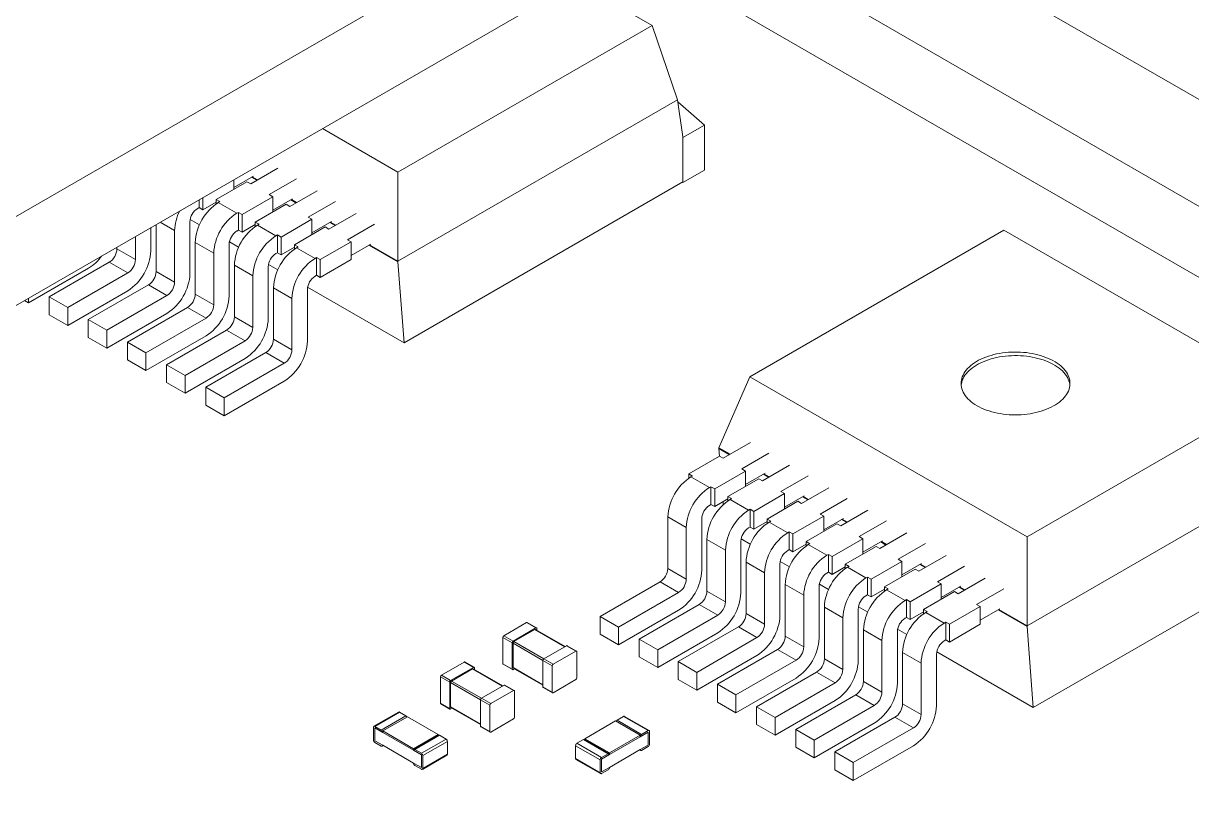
# Model space of a CAD drawing. Header units: millimetres. Extents: x 15 to 405, y 6 to 293.
# Drawn here: x 119.39 to 128.33, y 72.59 to 78.5 of the extents above; entities that cross this region are included whole.
import ezdxf

# ---------------------------------------------------------------- set-up
doc = ezdxf.new("R2010")
doc.units = ezdxf.units.MM

msp = doc.modelspace()

# ---------------------------------------------------------------- linework, layer by layer
at = {"color": 7, "linetype": 'Continuous', "lineweight": 18}
for p, q in [((104.0096, 68.1729), (132.5296, 84.6372)), ((104.2453, 67.6286), (132.2939, 83.8207)), ((134.1795, 74.5664), (125.2214, 79.7378)), ((133.4724, 74.1581), (124.5143, 79.3296)), ((133.4724, 73.6138), (124.0428, 79.0574)), ((124.1985, 78.4806), (123.6211, 78.8139)), ((122.254, 77.358), (124.1985, 78.4806)), ((124.1985, 78.4806), (124.3917, 77.9116)), ((122.254, 76.6776), (124.3917, 77.9116)), ((124.4342, 77.6286), (124.3917, 77.9116)), ((124.394, 77.8961), (124.5992, 77.7184)), ((121.6765, 77.6914), (122.254, 77.358)), ((124.5992, 77.7184), (124.4342, 77.6232)), ((124.5992, 77.3728), (124.5992, 77.7184)), ((124.4342, 77.283), (124.4342, 77.6286)), ((124.4342, 77.2775), (124.4342, 77.6232)), ((121.148, 77.3263), (120.9977, 77.2395)), ((121.1273, 77.2681), (121.3353, 77.3882)), ((121.1344, 77.3185), (121.1745, 77.2953)), ((121.1391, 77.3212), (121.1792, 77.2981)), ((122.254, 77.358), (122.254, 76.6776)), ((124.5992, 77.3728), (124.4342, 77.2775)), ((120.8633, 77.1484), (121.0991, 77.2845)), ((120.9977, 77.2995), (120.9977, 77.226)), ((121.1273, 77.2681), (121.0991, 77.2845)), ((121.2688, 77.1865), (121.4768, 77.3066)), ((122.3011, 76.0516), (124.4342, 77.283)), ((124.4342, 77.2775), (124.4295, 77.2803)), ((120.7337, 77.0871), (120.7337, 77.1471)), ((120.762, 77.0708), (120.762, 77.1634)), ((120.8633, 77.1484), (120.8916, 77.1321)), ((120.8633, 77.1149), (120.8633, 77.1484)), ((121.0613, 77.0341), (121.297, 77.1702)), ((121.297, 77.1702), (121.2688, 77.1865)), ((121.297, 77.1702), (121.297, 77.0532)), ((121.4473, 77.1535), (121.297, 77.0667)), ((121.4267, 77.0953), (121.6347, 77.2154)), ((121.4337, 77.1457), (121.4738, 77.1225)), ((121.4385, 77.1484), (121.4785, 77.1253)), ((121.5681, 77.0137), (121.7761, 77.1338)), ((120.7337, 77.0871), (120.7219, 77.0803)), ((120.762, 77.0708), (120.7337, 77.0871)), ((120.8633, 77.1293), (120.762, 77.0708)), ((120.8798, 77.1253), (120.8916, 77.1321)), ((120.8798, 77.1253), (121.0213, 77.0436)), ((121.0213, 77.0436), (121.0331, 77.0504)), ((121.0331, 76.9143), (121.0331, 77.0504)), ((121.0331, 77.0504), (121.0613, 77.0341)), ((121.1627, 76.9756), (121.3984, 77.1117)), ((121.4267, 77.0953), (121.3984, 77.1117)), ((120.4037, 76.5972), (120.4037, 76.9566)), ((120.4343, 76.9743), (120.5452, 76.9102)), ((120.663, 76.9783), (120.663, 76.5836)), ((120.6648, 76.9962), (120.7354, 76.9554)), ((121.0613, 76.898), (121.0613, 77.0341)), ((121.1627, 76.9565), (121.0613, 76.898)), ((121.1627, 76.9756), (121.191, 76.9593)), ((121.1627, 76.942), (121.1627, 76.9756)), ((121.1792, 76.9525), (121.191, 76.9593)), ((121.3607, 76.8613), (121.5964, 76.9974)), ((121.5964, 76.9974), (121.5681, 77.0137)), ((121.5964, 76.9974), (121.5964, 76.8803)), ((121.7466, 76.9807), (121.5964, 76.8939)), ((121.726, 76.9225), (121.934, 77.0426)), ((121.7331, 76.9728), (121.7731, 76.9497)), ((121.7378, 76.9756), (121.7779, 76.9524)), ((121.8674, 76.8409), (122.0754, 76.961)), ((120.2458, 76.6884), (120.2458, 76.8654)), ((120.3637, 76.9335), (120.3637, 76.7564)), ((120.5452, 76.5156), (120.5452, 76.9102)), ((121.0331, 76.9143), (121.0213, 76.9075)), ((121.0613, 76.898), (121.0331, 76.9143)), ((121.1792, 76.9525), (121.3206, 76.8708)), ((121.3206, 76.8708), (121.3324, 76.8776)), ((121.3324, 76.7415), (121.3324, 76.8776)), ((121.3324, 76.8776), (121.3607, 76.8613)), ((121.462, 76.8028), (121.6977, 76.9389)), ((121.726, 76.9225), (121.6977, 76.9389)), ((126.8903, 76.9144), (124.9457, 75.7919)), ((129.0116, 75.6898), (126.8903, 76.9144)), ((120.1044, 76.77), (120.1044, 76.7838)), ((120.7031, 76.8191), (120.8445, 76.7374)), ((120.7031, 76.4244), (120.7031, 76.8191)), ((120.9623, 76.8055), (120.9623, 76.4108)), ((120.9642, 76.8234), (121.0347, 76.7826)), ((121.3607, 76.7252), (121.3607, 76.8613)), ((121.462, 76.7837), (121.3607, 76.7252)), ((121.462, 76.8028), (121.4903, 76.7865)), ((121.462, 76.7692), (121.462, 76.8028)), ((121.4785, 76.7797), (121.4903, 76.7865)), ((121.4785, 76.7797), (121.62, 76.698)), ((121.66, 76.6885), (121.8957, 76.8246)), ((121.8957, 76.8246), (121.8674, 76.8409)), ((121.8957, 76.8246), (121.8957, 76.6885)), ((122.046, 76.8079), (121.8957, 76.7211)), ((122.0324, 76.8), (122.254, 76.6721)), ((122.0371, 76.8028), (122.254, 76.6776)), ((120.1044, 76.77), (120.2458, 76.6884)), ((120.8445, 76.3428), (120.8445, 76.7374)), ((121.3324, 76.7415), (121.3206, 76.7347)), ((121.3607, 76.7252), (121.3324, 76.7415)), ((121.62, 76.698), (121.6317, 76.7048)), ((121.6317, 76.5687), (121.6317, 76.7048)), ((121.6317, 76.7048), (121.66, 76.6885)), ((121.8957, 76.6885), (121.66, 76.5524)), ((121.66, 76.5524), (121.66, 76.6885)), ((119.8875, 76.623), (119.4279, 76.3577)), ((119.5858, 76.4026), (120.0455, 76.668)), ((120.0455, 76.668), (120.1869, 76.5863)), ((120.4037, 76.5972), (120.5452, 76.5156)), ((121.0024, 76.6463), (121.1438, 76.5646)), ((121.0024, 76.2516), (121.0024, 76.6463)), ((121.2617, 76.6327), (121.2617, 76.238)), ((121.2635, 76.6506), (121.3341, 76.6098)), ((122.254, 76.6721), (122.254, 76.6776)), ((122.254, 76.6721), (122.3011, 76.0516)), ((119.7273, 76.321), (120.1869, 76.5863)), ((121.1438, 76.17), (121.1438, 76.5646)), ((121.6317, 76.5687), (121.62, 76.5619)), ((121.66, 76.5524), (121.6317, 76.5687)), ((120.1869, 76.4502), (119.7273, 76.1849)), ((119.8852, 76.2298), (120.3448, 76.4952)), ((120.3448, 76.4952), (120.4862, 76.4135)), ((120.7031, 76.4244), (120.8445, 76.3428)), ((121.3018, 76.4735), (121.4432, 76.3918)), ((121.3018, 76.0788), (121.3018, 76.4735)), ((121.561, 76.4599), (121.561, 76.0652)), ((121.5629, 76.4778), (122.3011, 76.0516)), ((119.3971, 76.3755), (119.4279, 76.3577)), ((119.4279, 76.3577), (119.4279, 76.3933)), ((119.5858, 76.4026), (119.7273, 76.321)), ((119.5858, 76.2665), (119.5858, 76.4026)), ((120.0266, 76.1482), (120.4862, 76.4135)), ((121.4432, 75.9972), (121.4432, 76.3918)), ((119.5858, 76.2665), (119.7273, 76.1849)), ((119.7273, 76.1849), (119.7273, 76.321)), ((120.4862, 76.2774), (120.0266, 76.0121)), ((120.1845, 76.057), (120.6441, 76.3224)), ((120.3259, 75.9754), (120.7856, 76.2407)), ((120.6441, 76.3224), (120.7856, 76.2407)), ((121.0024, 76.2516), (121.1438, 76.17)), ((119.8852, 76.2298), (120.0266, 76.1482)), ((119.8852, 76.0937), (119.8852, 76.2298)), ((120.4839, 75.8842), (120.9435, 76.1496)), ((120.9435, 76.1496), (121.0849, 76.0679)), ((119.8852, 76.0937), (120.0266, 76.0121)), ((120.0266, 76.0121), (120.0266, 76.1482)), ((120.7856, 76.1046), (120.3259, 75.8393)), ((120.6253, 75.8026), (121.0849, 76.0679)), ((121.3018, 76.0788), (121.4432, 75.9972)), ((120.1845, 76.057), (120.3259, 75.9754)), ((120.1845, 75.9209), (120.1845, 76.057)), ((120.3259, 75.8393), (120.3259, 75.9754)), ((120.7832, 75.7114), (121.2428, 75.9767)), ((121.2428, 75.9767), (121.3843, 75.8951)), ((120.1845, 75.9209), (120.3259, 75.8393)), ((120.4839, 75.8842), (120.6253, 75.8026)), ((120.4839, 75.7481), (120.4839, 75.8842)), ((121.0849, 75.9318), (120.6253, 75.6665)), ((120.9246, 75.6298), (121.3843, 75.8951)), ((120.6253, 75.6665), (120.6253, 75.8026)), ((124.9457, 75.7919), (124.71, 75.2475)), ((124.9457, 75.7919), (127.067, 74.5673)), ((120.4839, 75.7481), (120.6253, 75.6665)), ((120.7832, 75.7114), (120.9246, 75.6298)), ((120.7832, 75.5753), (120.7832, 75.7114)), ((121.3843, 75.759), (120.9246, 75.4937)), ((120.9246, 75.4937), (120.9246, 75.6298)), ((127.067, 74.5673), (129.0116, 75.6898)), ((120.7832, 75.5753), (120.9246, 75.4937)), ((124.743, 75.1686), (124.951, 75.2887)), ((124.479, 75.0489), (124.7147, 75.1849)), ((124.71, 75.2475), (124.7948, 75.1985)), ((124.71, 75.2421), (124.71, 75.2475)), ((124.71, 75.2421), (124.7901, 75.1958)), ((124.71, 75.2421), (124.7144, 75.1847)), ((124.743, 75.1686), (124.7147, 75.1849)), ((124.8844, 75.087), (125.0924, 75.207)), ((124.9127, 75.0706), (124.8844, 75.087)), ((125.0423, 74.9958), (125.2504, 75.1159)), ((127.067, 73.8868), (129.2047, 75.1209)), ((124.479, 75.0489), (124.5073, 75.0325)), ((124.479, 75.0153), (124.479, 75.0489)), ((124.4955, 75.0257), (124.5073, 75.0325)), ((124.4955, 75.0257), (124.6369, 74.9441)), ((124.677, 74.9346), (124.9127, 75.0706)), ((124.7784, 74.8761), (125.0141, 75.0121)), ((124.9127, 75.0706), (124.9127, 74.9536)), ((125.063, 75.0539), (124.9127, 74.9672)), ((125.0423, 74.9958), (125.0141, 75.0121)), ((125.0494, 75.0461), (125.0895, 75.023)), ((125.0541, 75.0488), (125.0942, 75.0257)), ((125.1838, 74.9142), (125.3918, 75.0342)), ((124.6369, 74.9441), (124.6487, 74.9509)), ((124.6487, 74.8148), (124.6487, 74.9509)), ((124.6487, 74.9509), (124.677, 74.9346)), ((124.677, 74.7985), (124.677, 74.9346)), ((125.2121, 74.8978), (125.1838, 74.9142)), ((125.3417, 74.823), (125.5497, 74.9431)), ((124.6487, 74.8148), (124.6369, 74.808)), ((124.677, 74.7985), (124.6487, 74.8148)), ((124.7784, 74.857), (124.677, 74.7985)), ((124.7409, 74.8354), (124.7426, 74.8136)), ((124.7784, 74.8761), (124.8066, 74.8597)), ((124.7784, 74.8425), (124.7784, 74.8761)), ((124.7949, 74.8529), (124.8066, 74.8597)), ((124.7949, 74.8529), (124.9363, 74.7713)), ((124.9764, 74.7618), (125.2121, 74.8978)), ((125.0777, 74.7033), (125.3134, 74.8393)), ((125.2121, 74.8978), (125.2121, 74.7808)), ((125.3623, 74.8811), (125.2121, 74.7944)), ((125.3417, 74.823), (125.3134, 74.8393)), ((125.3488, 74.8733), (125.3888, 74.8502)), ((125.3535, 74.876), (125.3935, 74.8529)), ((125.4831, 74.7414), (125.6911, 74.8614)), ((124.3187, 74.7196), (124.4602, 74.6379)), ((124.3187, 74.3249), (124.3187, 74.7196)), ((124.9363, 74.7713), (124.9481, 74.7781)), ((124.9481, 74.642), (124.9481, 74.7781)), ((124.9481, 74.7781), (124.9764, 74.7618)), ((124.9764, 74.6257), (124.9764, 74.7618)), ((125.2757, 74.589), (125.5114, 74.725)), ((125.5114, 74.725), (125.4831, 74.7414)), ((125.5114, 74.725), (125.5114, 74.608)), ((125.641, 74.6502), (125.849, 74.7703)), ((124.4602, 74.2432), (124.4602, 74.6379)), ((124.578, 74.7059), (124.578, 74.3113)), ((124.9481, 74.642), (124.9363, 74.6352)), ((124.9764, 74.6257), (124.9481, 74.642)), ((125.0777, 74.6842), (124.9764, 74.6257)), ((125.0777, 74.7033), (125.106, 74.6869)), ((125.0777, 74.6697), (125.0777, 74.7033)), ((125.0942, 74.6801), (125.106, 74.6869)), ((125.0942, 74.6801), (125.2356, 74.5985)), ((125.377, 74.5304), (125.6127, 74.6665)), ((125.6617, 74.7083), (125.5114, 74.6216)), ((125.641, 74.6502), (125.6127, 74.6665)), ((125.6481, 74.7005), (125.6882, 74.6774)), ((125.6528, 74.7032), (125.6929, 74.6801)), ((125.7825, 74.5685), (125.9905, 74.6886)), ((124.6181, 74.5467), (124.7595, 74.4651)), ((124.6181, 74.1521), (124.6181, 74.5467)), ((124.8792, 74.551), (124.9498, 74.5103)), ((125.2356, 74.5985), (125.2474, 74.6053)), ((125.2474, 74.4692), (125.2474, 74.6053)), ((125.2474, 74.6053), (125.2757, 74.589)), ((125.2757, 74.4529), (125.2757, 74.589)), ((125.575, 74.4162), (125.8107, 74.5522)), ((125.8107, 74.5522), (125.7825, 74.5685)), ((125.8107, 74.5522), (125.8107, 74.4352)), ((125.9404, 74.4774), (126.1484, 74.5975)), ((127.067, 74.5673), (127.067, 73.8868)), ((124.7595, 74.0704), (124.7595, 74.4651)), ((124.8774, 74.5331), (124.8774, 74.1385)), ((125.2474, 74.4692), (125.2356, 74.4624)), ((125.2757, 74.4529), (125.2474, 74.4692)), ((125.377, 74.5114), (125.2757, 74.4529)), ((125.377, 74.5304), (125.4053, 74.5141)), ((125.377, 74.4969), (125.377, 74.5304)), ((125.3935, 74.5073), (125.4053, 74.5141)), ((125.3935, 74.5073), (125.535, 74.4257)), ((125.6764, 74.3576), (125.9121, 74.4937)), ((125.961, 74.5355), (125.8107, 74.4488)), ((125.9404, 74.4774), (125.9121, 74.4937)), ((125.9474, 74.5277), (125.9875, 74.5046)), ((125.9522, 74.5304), (125.9922, 74.5073)), ((126.0818, 74.3957), (126.2898, 74.5158)), ((127.1142, 73.2608), (129.2473, 74.4922)), ((124.9174, 74.3739), (125.0588, 74.2923)), ((124.9174, 73.9793), (124.9174, 74.3739)), ((125.1785, 74.3782), (125.2491, 74.3375)), ((125.535, 74.4257), (125.5468, 74.4325)), ((125.5468, 74.2964), (125.5468, 74.4325)), ((125.5468, 74.4325), (125.575, 74.4162)), ((125.575, 74.2801), (125.575, 74.4162)), ((125.8744, 74.2433), (126.1101, 74.3794)), ((126.1101, 74.3794), (126.0818, 74.3957)), ((126.1101, 74.3794), (126.1101, 74.2624)), ((126.2603, 74.3627), (126.1101, 74.276)), ((126.2397, 74.3046), (126.4477, 74.4247)), ((124.3187, 74.3249), (124.4602, 74.2432)), ((125.0588, 73.8976), (125.0588, 74.2923)), ((125.1767, 74.3603), (125.1767, 73.9657)), ((125.5468, 74.2964), (125.535, 74.2896)), ((125.575, 74.2801), (125.5468, 74.2964)), ((125.6764, 74.3386), (125.575, 74.2801)), ((125.6764, 74.3576), (125.7047, 74.3413)), ((125.6764, 74.3241), (125.6764, 74.3576)), ((125.6929, 74.3345), (125.7047, 74.3413)), ((125.6929, 74.3345), (125.8343, 74.2529)), ((125.9757, 74.1848), (126.2114, 74.3209)), ((126.2397, 74.3046), (126.2114, 74.3209)), ((126.2468, 74.3549), (126.2868, 74.3318)), ((126.2515, 74.3576), (126.2916, 74.3345)), ((126.3811, 74.2229), (126.5891, 74.343)), ((123.8002, 73.9575), (124.2598, 74.2228)), ((124.2598, 74.2228), (124.4012, 74.1412)), ((125.2168, 74.2011), (125.3582, 74.1195)), ((125.2168, 73.8065), (125.2168, 74.2011)), ((125.476, 74.1875), (125.476, 73.7929)), ((125.4779, 74.2054), (125.5484, 74.1647)), ((125.8343, 74.2529), (125.8461, 74.2597)), ((125.8461, 74.1236), (125.8461, 74.2597)), ((125.8461, 74.2597), (125.8744, 74.2433)), ((125.8744, 74.1073), (125.8744, 74.2433)), ((125.9757, 74.1848), (126.004, 74.1685)), ((125.9757, 74.1513), (125.9757, 74.1848)), ((126.1737, 74.0705), (126.4094, 74.2066)), ((126.4094, 74.2066), (126.3811, 74.2229)), ((126.4094, 74.2066), (126.4094, 74.0896)), ((126.5597, 74.1899), (126.4094, 74.1032)), ((126.5391, 74.1318), (126.7471, 74.2518)), ((126.5508, 74.1848), (126.5909, 74.1617)), ((123.9416, 73.8759), (124.4012, 74.1412)), ((124.6181, 74.1521), (124.7595, 74.0704)), ((125.3582, 73.7248), (125.3582, 74.1195)), ((125.8461, 74.1236), (125.8343, 74.1168)), ((125.8744, 74.1073), (125.8461, 74.1236)), ((125.9757, 74.1658), (125.8744, 74.1073)), ((125.9922, 74.1617), (126.004, 74.1685)), ((125.9922, 74.1617), (126.1337, 74.0801)), ((126.2751, 74.012), (126.5108, 74.1481)), ((126.5391, 74.1318), (126.5108, 74.1481)), ((126.5461, 74.1821), (126.5862, 74.159)), ((126.6805, 74.0501), (126.8885, 74.1702)), ((124.4012, 74.0051), (123.9416, 73.7398)), ((124.0995, 73.7847), (124.5592, 74.05)), ((124.5592, 74.05), (124.7006, 73.9684)), ((125.5161, 74.0283), (125.6575, 73.9467)), ((125.5161, 73.6337), (125.5161, 74.0283)), ((125.7754, 74.0147), (125.7754, 73.6201)), ((125.7772, 74.0326), (125.8478, 73.9919)), ((126.1337, 74.0801), (126.1454, 74.0869)), ((126.1454, 73.9508), (126.1454, 74.0869)), ((126.1454, 74.0869), (126.1737, 74.0705)), ((126.1737, 73.9344), (126.1737, 74.0705)), ((126.2751, 74.012), (126.3034, 73.9957)), ((126.2751, 73.9785), (126.2751, 74.012)), ((126.4731, 73.8977), (126.7088, 74.0338)), ((126.7088, 74.0338), (126.6805, 74.0501)), ((126.7088, 74.0338), (126.7088, 73.8977)), ((126.859, 74.0171), (126.7088, 73.9304)), ((126.8455, 74.0093), (127.067, 73.8814)), ((126.8502, 74.012), (127.067, 73.8868)), ((123.8002, 73.9575), (123.9416, 73.8759)), ((123.8002, 73.8214), (123.8002, 73.9575)), ((124.241, 73.703), (124.7006, 73.9684)), ((124.9174, 73.9793), (125.0588, 73.8976)), ((125.6575, 73.552), (125.6575, 73.9467)), ((126.1454, 73.9508), (126.1337, 73.944)), ((126.1737, 73.9344), (126.1454, 73.9508)), ((126.2751, 73.993), (126.1737, 73.9344)), ((126.2916, 73.9889), (126.3034, 73.9957)), ((126.2916, 73.9889), (126.433, 73.9073)), ((123.0636, 73.8099), (123.238, 73.9106)), ((123.1343, 73.7691), (123.3088, 73.8697)), ((123.1414, 73.765), (123.3017, 73.8575)), ((123.238, 73.9106), (123.3088, 73.8697)), ((123.3138, 73.8702), (123.243, 73.9111)), ((123.3017, 73.8575), (123.5303, 73.7255)), ((123.5332, 73.7272), (123.3067, 73.858)), ((123.3158, 73.8527), (123.3158, 73.8657)), ((123.9416, 73.7398), (123.9416, 73.8759)), ((124.7006, 73.8323), (124.241, 73.567)), ((124.3989, 73.6119), (124.8585, 73.8772)), ((124.8585, 73.8772), (124.9999, 73.7956)), ((125.8155, 73.8555), (125.9569, 73.7739)), ((125.8155, 73.4609), (125.8155, 73.8555)), ((126.0747, 73.8419), (126.0747, 73.4473)), ((126.0766, 73.8598), (126.1471, 73.8191)), ((126.433, 73.9073), (126.4448, 73.9141)), ((126.4448, 73.778), (126.4448, 73.9141)), ((126.4448, 73.9141), (126.4731, 73.8977)), ((126.4731, 73.7616), (126.4731, 73.8977)), ((126.7088, 73.8977), (126.4731, 73.7616)), ((127.067, 73.8814), (127.067, 73.8868)), ((127.067, 73.8814), (127.1142, 73.2608)), ((123.0566, 73.7976), (123.1273, 73.7568)), ((123.0566, 73.5962), (123.0566, 73.7976)), ((123.0636, 73.8099), (123.1343, 73.7691)), ((123.1273, 73.5554), (123.1273, 73.7568)), ((123.1343, 73.5676), (123.1343, 73.7527)), ((123.1343, 73.7527), (123.363, 73.6207)), ((123.1414, 73.765), (123.37, 73.633)), ((123.8002, 73.8214), (123.9416, 73.7398)), ((124.0995, 73.7847), (124.241, 73.703)), ((124.0995, 73.6486), (124.0995, 73.7847)), ((124.5403, 73.5302), (124.9999, 73.7956)), ((125.2168, 73.8065), (125.3582, 73.7248)), ((125.9569, 73.3792), (125.9569, 73.7739)), ((126.4448, 73.778), (126.433, 73.7712)), ((126.4731, 73.7616), (126.4448, 73.778)), ((123.37, 73.633), (123.5445, 73.7337)), ((123.4408, 73.5922), (123.6152, 73.6929)), ((123.5445, 73.7337), (123.6152, 73.6929)), ((123.6202, 73.6934), (123.5495, 73.7342)), ((123.6222, 73.4874), (123.6222, 73.6888)), ((124.0995, 73.6486), (124.241, 73.567)), ((124.241, 73.567), (124.241, 73.703)), ((124.9999, 73.6595), (124.5403, 73.3942)), ((124.6982, 73.4391), (125.1578, 73.7044)), ((125.1578, 73.7044), (125.2993, 73.6228)), ((126.1148, 73.6827), (126.2562, 73.6011)), ((126.1148, 73.2881), (126.1148, 73.6827)), ((126.3741, 73.6691), (126.3741, 73.2744)), ((126.3759, 73.687), (127.1142, 73.2608)), ((122.7608, 73.6092), (122.5863, 73.5085)), ((122.8315, 73.5684), (122.657, 73.4677)), ((122.8315, 73.5684), (122.7608, 73.6092)), ((122.8365, 73.5688), (122.7658, 73.6097)), ((122.8385, 73.5513), (122.8385, 73.5643)), ((123.0566, 73.5962), (123.1273, 73.5554)), ((123.0586, 73.5916), (123.1293, 73.5508)), ((123.1343, 73.5676), (123.363, 73.4357)), ((123.1343, 73.5513), (123.1456, 73.5578)), ((123.1364, 73.5631), (123.363, 73.4323)), ((123.363, 73.6207), (123.4337, 73.5799)), ((123.363, 73.4193), (123.363, 73.6207)), ((123.37, 73.633), (123.4408, 73.5922)), ((123.4337, 73.3785), (123.4337, 73.5799)), ((124.3989, 73.6119), (124.5403, 73.5302)), ((124.3989, 73.4758), (124.3989, 73.6119)), ((124.8396, 73.3574), (125.2993, 73.6228)), ((125.5161, 73.6337), (125.6575, 73.552)), ((126.2562, 73.2064), (126.2562, 73.6011)), ((122.65, 73.4554), (122.5793, 73.4962)), ((122.5793, 73.2948), (122.5793, 73.4962)), ((122.657, 73.4677), (122.5863, 73.5085)), ((122.8244, 73.5561), (122.6641, 73.4636)), ((123.053, 73.4241), (122.8244, 73.5561)), ((123.056, 73.4258), (122.8294, 73.5566)), ((123.4408, 73.3744), (123.6152, 73.4751)), ((124.3989, 73.4758), (124.5403, 73.3942)), ((124.5403, 73.3942), (124.5403, 73.5302)), ((125.2993, 73.4867), (124.8396, 73.2213)), ((124.9976, 73.2663), (125.4572, 73.5316)), ((125.4572, 73.5316), (125.5986, 73.45)), ((122.65, 73.254), (122.65, 73.4554)), ((122.657, 73.2662), (122.657, 73.4513)), ((122.8857, 73.3193), (122.657, 73.4513)), ((122.8927, 73.3316), (122.6641, 73.4636)), ((123.0672, 73.4323), (122.8927, 73.3316)), ((123.1379, 73.3915), (122.9635, 73.2908)), ((123.1379, 73.3915), (123.0672, 73.4323)), ((123.1429, 73.392), (123.0722, 73.4328)), ((123.1449, 73.186), (123.1449, 73.3874)), ((123.363, 73.4193), (123.4337, 73.3785)), ((123.365, 73.4147), (123.4358, 73.3739)), ((124.6982, 73.4391), (124.8396, 73.3574)), ((124.6982, 73.303), (124.6982, 73.4391)), ((125.139, 73.1846), (125.5986, 73.45)), ((125.8155, 73.4609), (125.9569, 73.3792)), ((122.65, 73.254), (122.5793, 73.2948)), ((122.5813, 73.2902), (122.652, 73.2494)), ((122.9564, 73.2785), (122.8857, 73.3193)), ((122.8857, 73.1179), (122.8857, 73.3193)), ((122.9635, 73.2908), (122.8927, 73.3316)), ((124.6982, 73.303), (124.8396, 73.2213)), ((124.8396, 73.2213), (124.8396, 73.3574)), ((125.5986, 73.3139), (125.139, 73.0485)), ((125.2969, 73.0935), (125.7565, 73.3588)), ((125.7565, 73.3588), (125.8979, 73.2772)), ((122.2583, 73.2262), (122.0697, 73.1173)), ((122.0772, 73.1166), (122.2658, 73.2254)), ((122.2658, 73.2254), (122.3153, 73.1969)), ((122.8857, 73.1343), (122.657, 73.2662)), ((122.6683, 73.2564), (122.657, 73.2499)), ((122.6591, 73.2617), (122.8857, 73.1309)), ((122.9564, 73.0771), (122.9564, 73.2785)), ((124.9976, 73.2663), (125.139, 73.1846)), ((124.9976, 73.1302), (124.9976, 73.2663)), ((125.4383, 73.0118), (125.8979, 73.2772)), ((126.1148, 73.2881), (126.2562, 73.2064)), ((122.0772, 73.1166), (122.1267, 73.088)), ((122.1267, 73.088), (122.3153, 73.1969)), ((122.1373, 73.0819), (122.3259, 73.1907)), ((122.3259, 73.1907), (122.5616, 73.0547)), ((122.9564, 73.0771), (122.8857, 73.1179)), ((122.8877, 73.1134), (122.9585, 73.0725)), ((123.1379, 73.1737), (122.9635, 73.073)), ((123.9192, 73.1581), (123.6835, 73.022)), ((123.9192, 73.1581), (124.1078, 73.0492)), ((123.9793, 73.1928), (123.9298, 73.1642)), ((123.9298, 73.1642), (124.1184, 73.0554)), ((123.9793, 73.1928), (124.1679, 73.0839)), ((124.1754, 73.0847), (123.9868, 73.1935)), ((124.9976, 73.1302), (125.139, 73.0485)), ((125.139, 73.0485), (125.139, 73.1846)), ((125.8979, 73.1411), (125.4383, 72.8757)), ((125.5963, 72.9207), (126.0559, 73.186)), ((126.0559, 73.186), (126.1973, 73.1043)), ((122.0666, 73.0125), (122.0666, 73.1105)), ((122.0772, 73.0064), (122.0772, 73.1043)), ((122.0772, 73.1043), (122.1373, 73.0696)), ((122.1373, 73.0819), (122.373, 72.9458)), ((122.1373, 73.0696), (122.1373, 73.0819)), ((122.1373, 73.0696), (122.373, 72.9336)), ((122.373, 72.9458), (122.5616, 73.0547)), ((122.5647, 73.0493), (122.3761, 72.9404)), ((122.3836, 72.9397), (122.5722, 73.0486)), ((122.5616, 73.0475), (122.5616, 73.0547)), ((122.5722, 73.0486), (122.6217, 73.02)), ((123.6835, 73.022), (123.8721, 72.9132)), ((123.6835, 73.0149), (123.6835, 73.022)), ((124.1078, 73.0492), (123.8721, 72.9132)), ((124.1078, 73.037), (123.8721, 72.9009)), ((124.1679, 73.0717), (124.1078, 73.037)), ((124.1078, 73.037), (124.1078, 73.0492)), ((124.1679, 73.0839), (124.1184, 73.0554)), ((124.1679, 72.9737), (124.1679, 73.0717)), ((124.1785, 72.9798), (124.1785, 73.0778)), ((125.2969, 73.0935), (125.4383, 73.0118)), ((125.2969, 72.9574), (125.2969, 73.0935)), ((125.7377, 72.839), (126.1973, 73.1043)), ((122.0772, 73.0064), (122.1373, 72.9717)), ((122.0772, 72.9941), (122.1267, 72.9655)), ((122.1342, 72.9648), (122.1417, 72.9691)), ((122.1373, 72.9717), (122.373, 72.8356)), ((122.373, 72.9336), (122.373, 72.9458)), ((122.373, 72.9336), (122.4331, 72.8989)), ((122.3836, 72.9397), (122.4331, 72.9111)), ((122.4331, 72.9111), (122.6217, 73.02)), ((122.4437, 72.8928), (122.6323, 73.0016)), ((122.6323, 72.9036), (122.6323, 73.0016)), ((123.6128, 72.969), (123.8014, 72.8601)), ((123.6128, 72.871), (123.6128, 72.969)), ((123.6729, 73.0159), (123.6234, 72.9873)), ((123.6234, 72.9873), (123.812, 72.8785)), ((123.6729, 73.0159), (123.8615, 72.907)), ((123.869, 72.9078), (123.6804, 73.0166)), ((124.1078, 72.939), (123.8721, 72.8029)), ((124.1034, 72.9365), (124.1109, 72.9321)), ((124.1679, 72.9737), (124.1078, 72.939)), ((124.1679, 72.9615), (124.1184, 72.9329)), ((125.2969, 72.9574), (125.4383, 72.8757)), ((125.4383, 72.8757), (125.4383, 73.0118)), ((126.1973, 72.9683), (125.7377, 72.7029)), ((122.4331, 72.8009), (122.4331, 72.8989)), ((122.4406, 72.7879), (122.6292, 72.8968)), ((122.4437, 72.7948), (122.6323, 72.9036)), ((122.4437, 72.7948), (122.4437, 72.8928)), ((123.6128, 72.871), (123.8014, 72.7621)), ((123.6159, 72.8641), (123.8045, 72.7552)), ((123.8014, 72.7621), (123.8014, 72.8601)), ((123.8615, 72.907), (123.812, 72.8785)), ((123.8721, 72.9009), (123.812, 72.8662)), ((123.812, 72.7682), (123.812, 72.8662)), ((123.8721, 72.9009), (123.8721, 72.9132)), ((125.5963, 72.9207), (125.7377, 72.839)), ((125.5963, 72.7846), (125.5963, 72.9207)), ((122.373, 72.8356), (122.4331, 72.8009)), ((122.3836, 72.8172), (122.4331, 72.7886)), ((123.8721, 72.8029), (123.812, 72.7682)), ((123.8615, 72.7846), (123.812, 72.756)), ((125.5963, 72.7846), (125.7377, 72.7029)), ((125.7377, 72.7029), (125.7377, 72.839))]:
    msp.add_line(p, q, dxfattribs=at)
at = {"color": 7, "linetype": 'Continuous', "lineweight": 18, "flags": 128}
for points in [[(126.684, 75.5708), (126.6681, 75.5805), (126.6531, 75.5907), (126.6392, 75.6014), (126.6263, 75.6125), (126.6145, 75.624), (126.6038, 75.6358), (126.5943, 75.648), (126.5859, 75.6605), (126.5788, 75.6732), (126.5729, 75.6862), (126.5683, 75.6993), (126.5649, 75.7125), (126.5628, 75.7258), (126.562, 75.7392), (126.5625, 75.7525), (126.5642, 75.7659), (126.5673, 75.7791), (126.5716, 75.7923), (126.5772, 75.8052), (126.584, 75.818), (126.5921, 75.8306), (126.6013, 75.8428), (126.6117, 75.8548), (126.6232, 75.8664), (126.6359, 75.8776), (126.6496, 75.8884), (126.6643, 75.8987), (126.6799, 75.9085), (126.6966, 75.9179), (126.714, 75.9266), (126.7323, 75.9348), (126.7514, 75.9424), (126.7711, 75.9494), (126.7915, 75.9558), (126.8125, 75.9614), (126.834, 75.9664), (126.856, 75.9707), (126.8783, 75.9743), (126.9009, 75.9772), (126.9238, 75.9793), (126.9468, 75.9807), (126.97, 75.9813), (126.9931, 75.9812), (127.0162, 75.9804), (127.0392, 75.9788), (127.0621, 75.9765), (127.0846, 75.9735), (127.1069, 75.9697), (127.1287, 75.9652), (127.1501, 75.9601), (127.1709, 75.9542), (127.1911, 75.9477), (127.2107, 75.9406), (127.2296, 75.9329), (127.2477, 75.9245), (127.265, 75.9156), (127.2813, 75.9061), (127.2968, 75.8962), (127.3113, 75.8857), (127.3247, 75.8748), (127.3371, 75.8635), (127.3483, 75.8518), (127.3584, 75.8398), (127.3674, 75.8275), (127.3751, 75.8149), (127.3816, 75.802), (127.3869, 75.789), (127.3909, 75.7758), (127.3936, 75.7625), (127.3951, 75.7492), (127.3952, 75.7358), (127.3941, 75.7225), (127.3917, 75.7092), (127.388, 75.696), (127.383, 75.6829), (127.3768, 75.67), (127.3694, 75.6574), (127.3608, 75.6449), (127.3509, 75.6328), (127.34, 75.6211), (127.3279, 75.6096), (127.3147, 75.5986), (127.3005, 75.5881), (127.2853, 75.578), (127.2691, 75.5684), (127.2521, 75.5594), (127.2342, 75.5509), (127.2155, 75.543), (127.1961, 75.5357), (127.176, 75.529), (127.1553, 75.523), (127.1341, 75.5177), (127.1123, 75.513), (127.0902, 75.5091), (127.0677, 75.5059), (127.045, 75.5034), (127.022, 75.5016), (126.9989, 75.5006), (126.9757, 75.5003), (126.9526, 75.5008), (126.9295, 75.502), (126.9066, 75.5039), (126.8839, 75.5066), (126.8615, 75.51), (126.8395, 75.5141), (126.8179, 75.5189), (126.7967, 75.5244), (126.7762, 75.5306), (126.7563, 75.5374), (126.737, 75.5449), (126.7185, 75.5529), (126.7008, 75.5616), (126.684, 75.5708)], [(126.5626, 75.7272), (126.5642, 75.7387), (126.5673, 75.7519), (126.5716, 75.765), (126.5772, 75.778), (126.584, 75.7908), (126.5921, 75.8033), (126.6013, 75.8156), (126.6117, 75.8276), (126.6232, 75.8392), (126.6359, 75.8504), (126.6496, 75.8612), (126.6643, 75.8715), (126.6799, 75.8813), (126.6966, 75.8906), (126.714, 75.8994), (126.7323, 75.9076), (126.7514, 75.9152), (126.7711, 75.9222), (126.7915, 75.9285), (126.8125, 75.9342), (126.834, 75.9392), (126.856, 75.9435), (126.8783, 75.9471), (126.9009, 75.9499), (126.9238, 75.9521), (126.9468, 75.9535), (126.97, 75.9541), (126.9931, 75.954), (127.0162, 75.9532), (127.0392, 75.9516), (127.0621, 75.9493), (127.0846, 75.9462), (127.1069, 75.9425), (127.1287, 75.938), (127.1501, 75.9329), (127.1709, 75.927), (127.1911, 75.9205), (127.2107, 75.9134), (127.2296, 75.9056), (127.2477, 75.8973), (127.265, 75.8884), (127.2813, 75.8789), (127.2968, 75.8689), (127.3113, 75.8585), (127.3247, 75.8476), (127.3371, 75.8363), (127.3483, 75.8246), (127.3584, 75.8126), (127.3674, 75.8002), (127.3751, 75.7876), (127.3816, 75.7748), (127.3869, 75.7618), (127.3909, 75.7486), (127.3936, 75.7353), (127.3946, 75.7272)]]:
    msp.add_lwpolyline(points, dxfattribs=at)
at = {"color": 7, "linetype": 'Continuous', "lineweight": 18}
for centre, radius, start, end in [((120.8954, 76.8997), 0.3504, 152.62622, 178.27652), ((120.7909, 76.9725), 0.1281, 122.60548, 177.39452), ((121.0862, 76.802), 0.3835, 122.55476, 177.44524), ((121.2277, 76.7203), 0.3835, 122.55476, 177.44524), ((121.0903, 76.7997), 0.1281, 122.60548, 177.39452), ((121.3856, 76.6292), 0.3835, 122.55476, 177.44524), ((121.527, 76.5475), 0.3835, 122.55476, 177.44524), ((121.6849, 76.4564), 0.3835, 122.55476, 177.44524), ((119.7108, 76.9122), 0.3389, 301.43363, 324.6626), ((119.9765, 76.7759), 0.1281, 302.60548, 357.39452), ((119.9805, 76.7735), 0.3835, 302.55476, 357.44524), ((120.1179, 76.6942), 0.1281, 302.60548, 357.39452), ((121.3896, 76.6268), 0.1281, 122.60548, 177.39452), ((121.8263, 76.3747), 0.3835, 122.55476, 177.44524), ((120.2758, 76.603), 0.1281, 302.60548, 357.39452), ((120.2798, 76.6007), 0.3835, 302.55476, 357.44524), ((120.4172, 76.5214), 0.1281, 302.60548, 357.39452), ((121.689, 76.454), 0.1281, 122.60548, 177.39452), ((120.5751, 76.4302), 0.1281, 302.60548, 357.39452), ((120.5792, 76.4279), 0.3835, 302.55476, 357.44524), ((120.7166, 76.3486), 0.1281, 302.60548, 357.39452), ((120.8745, 76.2574), 0.1281, 302.60548, 357.39452), ((120.8785, 76.2551), 0.3835, 302.55476, 357.44524), ((121.0159, 76.1758), 0.1281, 302.60548, 357.39452), ((121.1738, 76.0846), 0.1281, 302.60548, 357.39452), ((121.1779, 76.0823), 0.3835, 302.55476, 357.44524), ((121.3152, 76.003), 0.1281, 302.60548, 357.39452), ((124.7019, 74.7025), 0.3835, 122.55476, 177.44524), ((124.8433, 74.6208), 0.3835, 122.55476, 177.44524), ((125.0013, 74.5296), 0.3835, 122.55476, 177.44524), ((124.706, 74.7001), 0.1281, 122.60548, 177.39452), ((125.1427, 74.448), 0.3835, 122.55476, 177.44524), ((125.0053, 74.5273), 0.1281, 122.60548, 177.39452), ((125.3006, 74.3568), 0.3835, 122.55476, 177.44524), ((125.442, 74.2752), 0.3835, 122.55476, 177.44524), ((125.3046, 74.3545), 0.1281, 122.60548, 177.39452), ((125.5999, 74.184), 0.3835, 122.55476, 177.44524), ((125.7414, 74.1024), 0.3835, 122.55476, 177.44524), ((124.1908, 74.3307), 0.1281, 302.60548, 357.39452), ((124.1949, 74.3284), 0.3835, 302.55476, 357.44524), ((125.604, 74.1817), 0.1281, 122.60548, 177.39452), ((125.8993, 74.0112), 0.3835, 122.55476, 177.44524), ((124.3322, 74.2491), 0.1281, 302.60548, 357.39452), ((126.0407, 73.9296), 0.3835, 122.55476, 177.44524), ((124.4902, 74.1579), 0.1281, 302.60548, 357.39452), ((124.4942, 74.1556), 0.3835, 302.55476, 357.44524), ((125.9033, 74.0089), 0.1281, 122.60548, 177.39452), ((126.1986, 73.8384), 0.3835, 122.55476, 177.44524), ((124.6316, 74.0763), 0.1281, 302.60548, 357.39452), ((126.34, 73.7568), 0.3835, 122.55476, 177.44524), ((124.7895, 73.9851), 0.1281, 302.60548, 357.39452), ((124.7935, 73.9828), 0.3835, 302.55476, 357.44524), ((126.2027, 73.8361), 0.1281, 122.60548, 177.39452), ((126.498, 73.6656), 0.3835, 122.55476, 177.44524), ((123.241, 73.9065), 0.00503, 65.68605, 125.61817), ((123.3046, 73.8534), 0.00503, 65.68605, 125.61817), ((123.3115, 73.8664), 0.00437, 350.78596, 129.20329), ((124.9309, 73.9035), 0.1281, 302.60548, 357.39452), ((126.6394, 73.584), 0.3835, 122.55476, 177.44524), ((123.0719, 73.7969), 0.0154, 122.60548, 177.39452), ((123.1426, 73.7561), 0.0154, 122.60548, 177.39452), ((123.1497, 73.752), 0.0154, 122.60548, 177.39452), ((125.0888, 73.8123), 0.1281, 302.60548, 357.39452), ((125.0929, 73.81), 0.3835, 302.55476, 357.44524), ((126.502, 73.6633), 0.1281, 122.60548, 177.39452), ((123.5474, 73.7296), 0.00503, 65.68605, 125.61817), ((123.6179, 73.6895), 0.00437, 350.78596, 129.20329), ((125.2303, 73.7307), 0.1281, 302.60548, 357.39452), ((122.7637, 73.6051), 0.00503, 65.68605, 125.61817), ((122.8342, 73.565), 0.00437, 350.78596, 129.20329), ((123.0616, 73.5957), 0.00503, 174.37962, 234.30196), ((123.1393, 73.5671), 0.00503, 174.37962, 234.30196), ((123.3783, 73.62), 0.0154, 122.60548, 177.39452), ((123.449, 73.5792), 0.0154, 122.60548, 177.39452), ((125.3882, 73.6395), 0.1281, 302.60548, 357.39452), ((125.3922, 73.6372), 0.3835, 302.55476, 357.44524), ((122.5946, 73.4955), 0.0154, 122.60548, 177.39452), ((122.8273, 73.552), 0.00503, 65.68605, 125.61817), ((123.1316, 73.5547), 0.00437, 170.78596, 309.20329), ((123.6069, 73.4881), 0.0154, 302.60548, 357.39452), ((125.5296, 73.5578), 0.1281, 302.60548, 357.39452), ((122.6653, 73.4547), 0.0154, 122.60548, 177.39452), ((122.6724, 73.4506), 0.0154, 122.60548, 177.39452), ((123.0701, 73.4282), 0.00503, 65.68605, 125.61817), ((123.1406, 73.3881), 0.00437, 350.78596, 129.20329), ((123.368, 73.4188), 0.00503, 174.37962, 234.30196), ((125.6875, 73.4667), 0.1281, 302.60548, 357.39452), ((125.6916, 73.4643), 0.3835, 302.55476, 357.44524), ((125.8289, 73.385), 0.1281, 302.60548, 357.39452), ((122.5843, 73.2943), 0.00503, 174.37962, 234.30196), ((122.901, 73.3186), 0.0154, 122.60548, 177.39452), ((122.9717, 73.2778), 0.0154, 122.60548, 177.39452), ((123.438, 73.3778), 0.00437, 170.78596, 309.20329), ((122.2614, 73.2193), 0.00754, 54.38183, 114.31395), ((122.6543, 73.2533), 0.00437, 170.78596, 309.20329), ((122.662, 73.2658), 0.00503, 174.37962, 234.30196), ((125.9869, 73.2939), 0.1281, 302.60548, 357.39452), ((125.9909, 73.2915), 0.3835, 302.55476, 357.44524), ((126.1283, 73.2122), 0.1281, 302.60548, 357.39452), ((122.0731, 73.1115), 0.00655, 50.79671, 189.21404), ((122.3038, 73.1785), 0.0216, 28.85561, 58.04533), ((122.8907, 73.1174), 0.00503, 174.37962, 234.30196), ((123.1296, 73.1867), 0.0154, 302.60548, 357.39452), ((123.9413, 73.1459), 0.0216, 121.95467, 151.14439), ((123.9837, 73.1867), 0.00754, 65.68605, 125.61817), ((122.1143, 73.0686), 0.0231, 2.60548, 57.39452), ((122.5678, 73.0424), 0.00754, 54.38183, 114.31395), ((122.9607, 73.0764), 0.00437, 170.78596, 309.20329), ((124.1308, 73.0359), 0.0231, 122.60548, 177.39452), ((124.172, 73.0789), 0.00655, 350.78596, 129.20329), ((122.0896, 73.0135), 0.0231, 182.60548, 237.39452), ((122.1309, 72.9706), 0.00655, 230.79671, 9.21404), ((122.3795, 72.9346), 0.00655, 50.79671, 189.21404), ((122.6093, 73.0006), 0.0231, 2.60548, 57.39452), ((123.6358, 72.9679), 0.0231, 122.60548, 177.39452), ((123.6773, 73.0098), 0.00754, 65.68605, 125.61817), ((124.1143, 72.938), 0.00655, 170.78596, 309.20329), ((124.1555, 72.9809), 0.0231, 302.60548, 357.39452), ((122.4207, 72.8917), 0.0231, 2.60548, 57.39452), ((122.6248, 72.9029), 0.00755, 305.69804, 5.62038), ((123.6203, 72.8702), 0.00755, 174.37962, 234.30196), ((123.8244, 72.8591), 0.0231, 122.60548, 177.39452), ((123.8656, 72.902), 0.00655, 350.78596, 129.20329), ((122.3961, 72.8366), 0.0231, 182.60548, 237.39452), ((122.4373, 72.7937), 0.00655, 230.79671, 9.21404), ((123.8078, 72.7611), 0.00655, 170.78596, 309.20329), ((123.8491, 72.804), 0.0231, 302.60548, 357.39452)]:
    msp.add_arc(centre, radius, start, end, dxfattribs=at)

doc.saveas('drawing.dxf')
